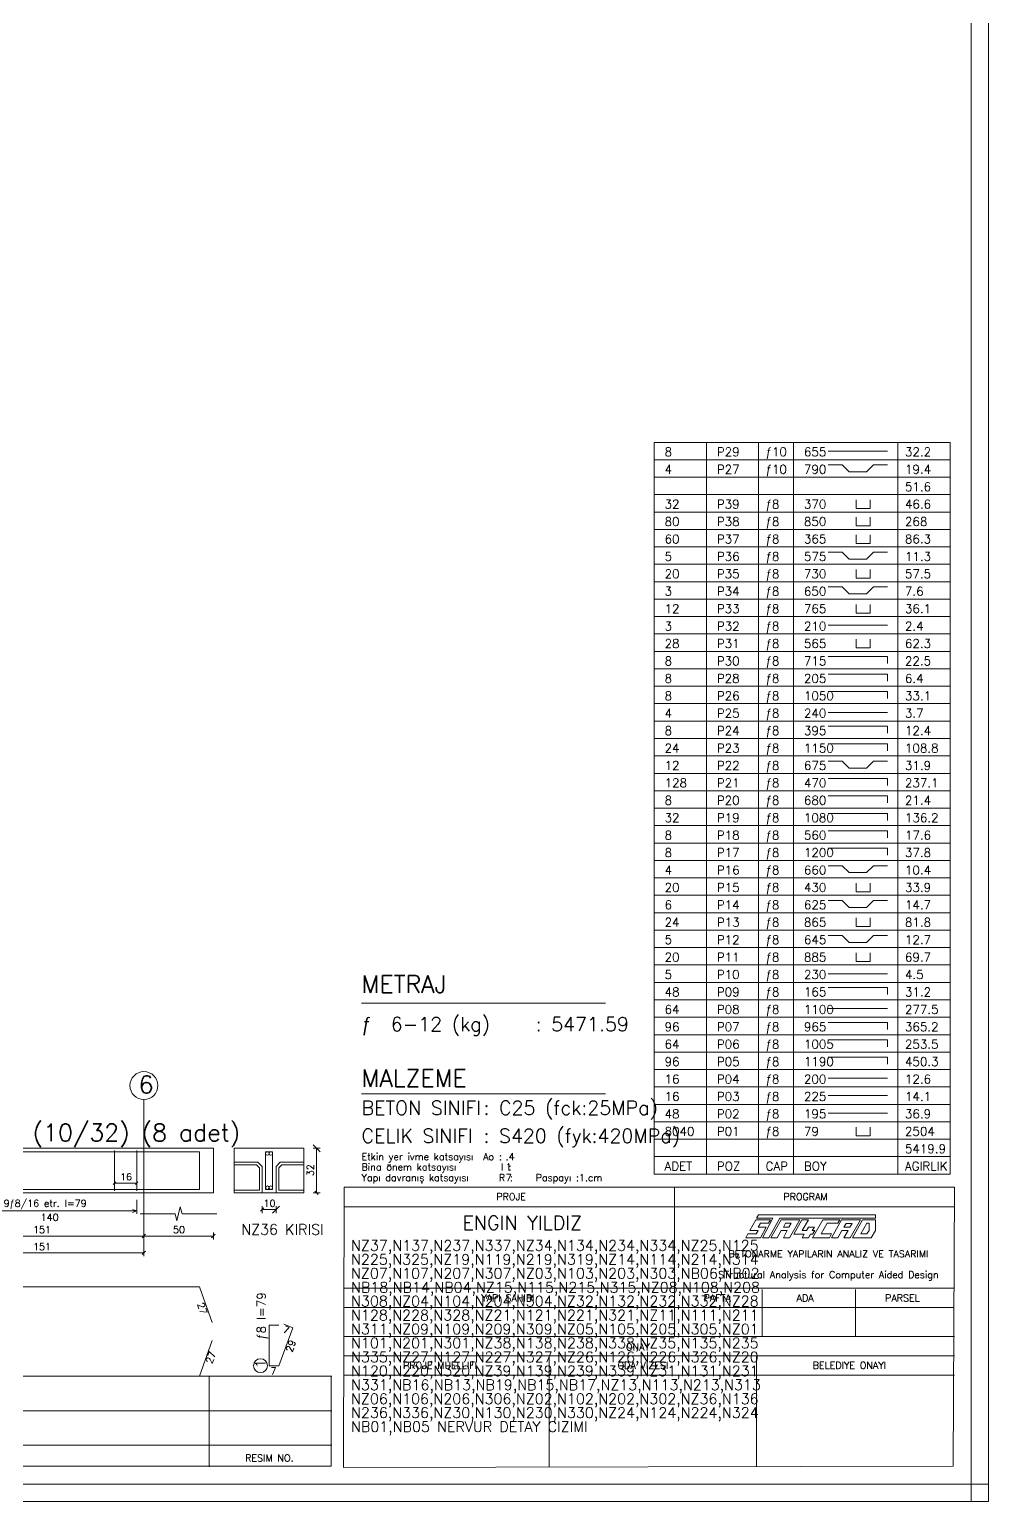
# Model space of a CAD drawing. Header units: inches. Extents: x -1.11 to 0.08, y 2.98 to 3.82.
# Drawn here: x -0.1929 to 0.0825, y 2.9812 to 3.4037 of the extents above; entities that cross this region are included whole.
import ezdxf

# ---------------------------------------------------------------- set-up
doc = ezdxf.new("R2010")
doc.units = ezdxf.units.IN
doc.header["$MEASUREMENT"] = 0
doc.linetypes.add('CENTER', pattern=[0.0065, 0.002, -0.001, 0.0005, -0.001, 0.002])
doc.linetypes.add('HIDDEN', pattern=[0.006, 0.002, -0.002, 0.002])
for name, color, linetype, lineweight in [('DONATI', 84, 'Continuous', 0), ('OLCU', 1, 'Continuous', 0), ('PENC2', 1, 'Continuous', 0), ('PENC3', 5, 'Continuous', 0), ('PENC4', 84, 'Continuous', 0), ('PEND2', 1, 'CENTER', 0), ('PENH3', 2, 'HIDDEN', 0)]:
    doc.layers.add(name, color=color, linetype=linetype, lineweight=lineweight)
doc.styles.add('RomanSTA', font='RomanSTA')

msp = doc.modelspace()

# ---------------------------------------------------------------- linework, layer by layer
at = {"layer": 'DONATI', "linetype": 'Continuous'}
for p, q in [((-0.46325, 3.08163), (-0.14405, 3.08163)), ((-0.14405, 3.08163), (-0.14405, 3.07083)), ((-0.14405, 3.07083), (-0.14405, 3.08163)), ((-0.46325, 3.07083), (-0.14405, 3.07083)), ((-0.46325, 3.04283), (-0.14405, 3.04283)), ((-0.14405, 3.04283), (-0.14045, 3.03263)), ((-0.12405, 3.03183), (-0.12405, 3.02023)), ((-0.12405, 3.03183), (-0.12125, 3.03183)), ((-0.12125, 3.02023), (-0.11725, 3.03113)), ((-0.11988, 3.03213), (-0.11725, 3.03113)), ((-0.14405, 3.01723), (-0.14045, 3.02743)), ((-0.46325, 3.01723), (-0.14405, 3.01723)), ((-0.12125, 3.02023), (-0.12405, 3.02023))]:
    msp.add_line(p, q, dxfattribs=at)
at = {"layer": 'OLCU', "linetype": 'Continuous'}
for p, q in [((-0.1688, 3.07223), (-0.1681, 3.07303)), ((-0.16845, 3.07163), (-0.16845, 3.07363)), ((-0.16845, 3.07263), (-0.16205, 3.07263)), ((-0.1624, 3.07223), (-0.1617, 3.07303)), ((-0.16205, 3.07163), (-0.16205, 3.07363))]:
    msp.add_line(p, q, dxfattribs=at)
at = {"layer": 'PENC2', "linetype": 'Continuous'}
for p, q in [((0.03647, 3.28273), (0.05347, 3.28273)), ((0.03647, 3.27873), (0.04047, 3.27873)), ((0.04047, 3.27873), (0.04247, 3.27673)), ((0.04747, 3.27673), (0.04947, 3.27873)), ((0.04947, 3.27873), (0.05347, 3.27873)), ((0.04247, 3.27673), (0.04747, 3.27673)), ((0.04447, 3.26873), (0.04447, 3.26623)), ((0.04447, 3.26623), (0.04847, 3.26623)), ((0.04847, 3.26873), (0.04847, 3.26623)), ((0.04447, 3.26373), (0.04447, 3.26123)), ((0.04847, 3.26373), (0.04847, 3.26123)), ((0.04447, 3.26123), (0.04847, 3.26123)), ((0.04447, 3.25873), (0.04447, 3.25623)), ((0.04847, 3.25873), (0.04847, 3.25623)), ((0.03647, 3.25373), (0.04047, 3.25373)), ((0.04047, 3.25373), (0.04247, 3.25173)), ((0.04447, 3.25623), (0.04847, 3.25623)), ((0.04747, 3.25173), (0.04947, 3.25373)), ((0.04947, 3.25373), (0.05347, 3.25373)), ((0.04247, 3.25173), (0.04747, 3.25173)), ((0.04447, 3.24873), (0.04447, 3.24623)), ((0.04447, 3.24623), (0.04847, 3.24623)), ((0.04847, 3.24873), (0.04847, 3.24623)), ((0.03647, 3.24373), (0.04047, 3.24373)), ((0.04047, 3.24373), (0.04247, 3.24173)), ((0.04247, 3.24173), (0.04747, 3.24173)), ((0.04747, 3.24173), (0.04947, 3.24373)), ((0.04947, 3.24373), (0.05347, 3.24373)), ((0.04447, 3.23873), (0.04447, 3.23623)), ((0.04847, 3.23873), (0.04847, 3.23623)), ((0.03647, 3.23273), (0.05347, 3.23273)), ((0.04447, 3.23623), (0.04847, 3.23623)), ((0.04447, 3.22873), (0.04447, 3.22623)), ((0.04847, 3.22873), (0.04847, 3.22623)), ((0.03647, 3.22373), (0.05347, 3.22373)), ((0.04447, 3.22623), (0.04847, 3.22623)), ((0.05347, 3.22373), (0.05347, 3.22173)), ((0.03647, 3.21873), (0.05347, 3.21873)), ((0.05347, 3.21873), (0.05347, 3.21673)), ((0.03647, 3.21373), (0.05347, 3.21373)), ((0.05347, 3.21373), (0.05347, 3.21173)), ((0.03647, 3.20773), (0.05347, 3.20773)), ((0.03647, 3.20373), (0.05347, 3.20373)), ((0.05347, 3.20373), (0.05347, 3.20173)), ((0.03647, 3.19873), (0.05347, 3.19873)), ((0.05347, 3.19873), (0.05347, 3.19673)), ((0.03647, 3.19373), (0.04047, 3.19373)), ((0.04047, 3.19373), (0.04247, 3.19173)), ((0.04247, 3.19173), (0.04747, 3.19173)), ((0.04747, 3.19173), (0.04947, 3.19373)), ((0.04947, 3.19373), (0.05347, 3.19373)), ((0.03647, 3.18873), (0.05347, 3.18873)), ((0.05347, 3.18873), (0.05347, 3.18673)), ((0.03647, 3.18373), (0.05347, 3.18373)), ((0.05347, 3.18373), (0.05347, 3.18173)), ((0.03647, 3.17873), (0.05347, 3.17873)), ((0.05347, 3.17873), (0.05347, 3.17673)), ((0.03647, 3.17373), (0.05347, 3.17373)), ((0.05347, 3.17373), (0.05347, 3.17173)), ((0.03647, 3.16873), (0.05347, 3.16873)), ((0.05347, 3.16873), (0.05347, 3.16673)), ((0.03647, 3.16373), (0.04047, 3.16373)), ((0.04047, 3.16373), (0.04247, 3.16173)), ((0.04247, 3.16173), (0.04747, 3.16173)), ((0.04747, 3.16173), (0.04947, 3.16373)), ((0.04947, 3.16373), (0.05347, 3.16373)), ((0.04447, 3.15873), (0.04447, 3.15623)), ((0.04447, 3.15623), (0.04847, 3.15623)), ((0.04847, 3.15873), (0.04847, 3.15623)), ((0.03647, 3.15373), (0.04047, 3.15373)), ((0.04047, 3.15373), (0.04247, 3.15173)), ((0.04747, 3.15173), (0.04947, 3.15373)), ((0.04947, 3.15373), (0.05347, 3.15373)), ((0.04247, 3.15173), (0.04747, 3.15173)), ((0.04447, 3.14873), (0.04447, 3.14623)), ((0.04847, 3.14873), (0.04847, 3.14623)), ((0.03647, 3.14373), (0.04047, 3.14373)), ((0.04047, 3.14373), (0.04247, 3.14173)), ((0.04447, 3.14623), (0.04847, 3.14623)), ((0.04747, 3.14173), (0.04947, 3.14373)), ((0.04947, 3.14373), (0.05347, 3.14373)), ((0.04247, 3.14173), (0.04747, 3.14173)), ((0.04447, 3.13873), (0.04447, 3.13623)), ((0.04447, 3.13623), (0.04847, 3.13623)), ((0.04847, 3.13873), (0.04847, 3.13623)), ((0.03647, 3.13273), (0.05347, 3.13273)), ((0.03647, 3.12873), (0.05347, 3.12873)), ((0.05347, 3.12873), (0.05347, 3.12673)), ((0.03647, 3.12273), (0.05347, 3.12273)), ((0.03647, 3.11873), (0.05347, 3.11873)), ((0.05347, 3.11873), (0.05347, 3.11673)), ((0.03647, 3.11373), (0.05347, 3.11373)), ((0.05347, 3.11373), (0.05347, 3.11173)), ((0.03647, 3.10873), (0.05347, 3.10873)), ((0.05347, 3.10873), (0.05347, 3.10673)), ((0.03647, 3.10273), (0.05347, 3.10273)), ((0.03647, 3.09773), (0.05347, 3.09773)), ((0.03647, 3.09273), (0.05347, 3.09273)), ((0.04447, 3.08873), (0.04447, 3.08623)), ((0.04847, 3.08873), (0.04847, 3.08623)), ((0.04447, 3.08623), (0.04847, 3.08623)), ((-0.10945, 3.08163), (-0.11145, 3.08363)), ((-0.11145, 3.08263), (-0.10945, 3.08263)), ((-0.11045, 3.06983), (-0.11045, 3.08263)), ((-0.13405, 3.07863), (-0.12725, 3.07863)), ((-0.13405, 3.07783), (-0.12765, 3.07783)), ((-0.12765, 3.07783), (-0.12685, 3.07703)), ((-0.12725, 3.07863), (-0.12605, 3.07743)), ((-0.12685, 3.07703), (-0.12685, 3.07063)), ((-0.12605, 3.07743), (-0.12605, 3.06983)), ((-0.12085, 3.07863), (-0.12205, 3.07743)), ((-0.12205, 3.07743), (-0.12205, 3.06983)), ((-0.12045, 3.07783), (-0.12125, 3.07703)), ((-0.12125, 3.07703), (-0.12125, 3.07063)), ((-0.12085, 3.07863), (-0.11405, 3.07863)), ((-0.11405, 3.07783), (-0.12045, 3.07783)), ((-0.16205, 3.06783), (-0.16205, 3.06383)), ((-0.12685, 3.07063), (-0.13405, 3.07063)), ((-0.13405, 3.06983), (-0.12605, 3.06983)), ((-0.12205, 3.06983), (-0.11405, 3.06983)), ((-0.12125, 3.07063), (-0.11405, 3.07063)), ((-0.11145, 3.06983), (-0.10945, 3.06983)), ((-0.11095, 3.07033), (-0.10995, 3.06933)), ((-0.21837, 3.06463), (-0.16205, 3.06463)), ((-0.16205, 3.06463), (-0.16325, 3.06503)), ((-0.16205, 3.06463), (-0.16325, 3.06423)), ((-0.16105, 3.06383), (-0.15105, 3.06383)), ((-0.15105, 3.06383), (-0.15055, 3.06183)), ((-0.15055, 3.06183), (-0.15005, 3.06383)), ((-0.15005, 3.06383), (-0.14955, 3.06583)), ((-0.14955, 3.06583), (-0.14905, 3.06383)), ((-0.14905, 3.06383), (-0.13905, 3.06383)), ((-0.12555, 3.06553), (-0.12655, 3.06453)), ((-0.12605, 3.06603), (-0.12605, 3.06403)), ((-0.12605, 3.06503), (-0.12205, 3.06503)), ((-0.12305, 3.06403), (-0.12105, 3.06603)), ((-0.12205, 3.06403), (-0.12205, 3.06603)), ((-0.22037, 3.05743), (-0.16005, 3.05743)), ((-0.15951, 3.05793), (-0.16051, 3.05693)), ((-0.16001, 3.05843), (-0.16001, 3.05643)), ((-0.16001, 3.05743), (-0.14005, 3.05743)), ((-0.14055, 3.05693), (-0.13955, 3.05793)), ((-0.14005, 3.05843), (-0.14005, 3.05643)), ((-0.22041, 3.05263), (-0.16001, 3.05263)), ((-0.16051, 3.05213), (-0.15951, 3.05313)), ((-0.16001, 3.05363), (-0.16001, 3.05163))]:
    msp.add_line(p, q, dxfattribs=at)
at = {"layer": 'PENC2'}
msp.add_circle((-0.12655, 3.02023), 0.002, dxfattribs=at)
at = {"layer": 'PENC3', "linetype": 'Continuous'}
for p, q in [((0.07747, 2.98123), (0.07747, 3.82193)), ((0.08247, 2.98123), (0.08247, 3.82193)), ((-0.01353, 3.28523), (0.07147, 3.28523)), ((-0.01353, 3.07523), (-0.01353, 3.28523)), ((0.00147, 3.07523), (0.00147, 3.28523)), ((0.01647, 3.07523), (0.01647, 3.28523)), ((0.02647, 3.07523), (0.02647, 3.28523)), ((0.05647, 3.07523), (0.05647, 3.28523)), ((0.07147, 3.07523), (0.07147, 3.28523)), ((-0.01353, 3.28023), (0.07147, 3.28023)), ((-0.01353, 3.27523), (0.07147, 3.27523)), ((-0.01353, 3.27023), (0.07147, 3.27023)), ((-0.01353, 3.26523), (0.07147, 3.26523)), ((-0.01353, 3.26023), (0.07147, 3.26023)), ((-0.01353, 3.25523), (0.07147, 3.25523)), ((-0.01353, 3.25023), (0.07147, 3.25023)), ((-0.01353, 3.24523), (0.07147, 3.24523)), ((-0.01353, 3.24023), (0.07147, 3.24023)), ((-0.01353, 3.23523), (0.07147, 3.23523)), ((-0.01353, 3.23023), (0.07147, 3.23023)), ((-0.01353, 3.22523), (0.07147, 3.22523)), ((-0.01353, 3.22023), (0.07147, 3.22023)), ((-0.01353, 3.21523), (0.07147, 3.21523)), ((-0.01353, 3.21023), (0.07147, 3.21023)), ((-0.01353, 3.20523), (0.07147, 3.20523)), ((-0.01353, 3.20023), (0.07147, 3.20023)), ((-0.01353, 3.19523), (0.07147, 3.19523)), ((-0.01353, 3.19023), (0.07147, 3.19023)), ((-0.01353, 3.18523), (0.07147, 3.18523)), ((-0.01353, 3.18023), (0.07147, 3.18023)), ((-0.01353, 3.17523), (0.07147, 3.17523)), ((-0.01353, 3.17023), (0.07147, 3.17023)), ((-0.01353, 3.16523), (0.07147, 3.16523)), ((-0.01353, 3.16023), (0.07147, 3.16023)), ((-0.01353, 3.15523), (0.07147, 3.15523)), ((-0.01353, 3.15023), (0.07147, 3.15023)), ((-0.01353, 3.14523), (0.07147, 3.14523)), ((-0.01353, 3.14023), (0.07147, 3.14023)), ((-0.01353, 3.13523), (0.07147, 3.13523)), ((-0.01353, 3.13023), (0.07147, 3.13023)), ((-0.09753, 3.12423), (-0.02753, 3.12423)), ((-0.01353, 3.12523), (0.07147, 3.12523)), ((-0.01353, 3.12023), (0.07147, 3.12023)), ((-0.01353, 3.11523), (0.07147, 3.11523)), ((-0.01353, 3.11023), (0.07147, 3.11023)), ((-0.01353, 3.10523), (0.07147, 3.10523)), ((-0.09753, 3.09823), (-0.02753, 3.09823)), ((-0.01353, 3.10023), (0.07147, 3.10023)), ((-0.01353, 3.09523), (0.07147, 3.09523)), ((-0.01353, 3.09023), (0.07147, 3.09023)), ((-0.01353, 3.08523), (0.07147, 3.08523)), ((-0.22041, 3.08263), (-0.16001, 3.08263)), ((-0.16001, 3.08263), (-0.14005, 3.08263)), ((-0.14005, 3.08263), (-0.14005, 3.06983)), ((-0.13405, 3.08263), (-0.11405, 3.08263)), ((-0.01353, 3.08023), (0.07147, 3.08023)), ((-0.01353, 3.07523), (0.07147, 3.07523)), ((-0.22037, 3.06983), (-0.16005, 3.06983)), ((-0.16005, 3.06983), (-0.16001, 3.06983)), ((-0.16001, 3.06983), (-0.14005, 3.06983)), ((-0.12605, 3.06983), (-0.12205, 3.06983)), ((0.01747, 3.02883), (0.01747, 3.04213)), ((0.04427, 3.02883), (0.04427, 3.04213)), ((-0.04363, 2.99133), (-0.04363, 3.02283)), ((0.01587, 2.99133), (0.01587, 3.02283)), ((-0.25603, 3.01723), (-0.10603, 3.01723)), ((-0.25603, 3.00723), (-0.10603, 3.00723)), ((-1.10653, 2.98623), (0.08247, 2.98623)), ((-1.10653, 2.98123), (0.08247, 2.98123))]:
    msp.add_line(p, q, dxfattribs=at)
at = {"layer": 'PENC3'}
msp.add_circle((-0.16001, 3.10063), 0.004, dxfattribs=at)
at = {"layer": 'PENC4', "linetype": 'Continuous'}
for p, q in [((-0.16845, 3.08203), (-0.16845, 3.07043)), ((-0.16205, 3.08203), (-0.16205, 3.07043)), ((-0.12505, 3.08163), (-0.12305, 3.08163)), ((-0.12505, 3.07083), (-0.12505, 3.08163)), ((-0.12305, 3.08163), (-0.12305, 3.07083)), ((-0.12305, 3.07083), (-0.12505, 3.07083)), ((-0.10253, 3.07143), (-0.10273, 2.99103)), ((-0.10253, 3.07143), (0.07267, 3.07143)), ((-0.00773, 3.07123), (-0.00773, 3.02863)), ((0.07267, 3.07143), (0.07227, 2.99143)), ((-0.10253, 3.06583), (0.07267, 3.06583)), ((0.01587, 3.06253), (0.01647, 3.06353)), ((0.01647, 3.06353), (0.04997, 3.06353)), ((0.04997, 3.06353), (0.04997, 3.06253)), ((0.01397, 3.05903), (0.01567, 3.06213)), ((0.01637, 3.05903), (0.01397, 3.05903)), ((0.01567, 3.06213), (0.01987, 3.06213)), ((0.01577, 3.05803), (0.01637, 3.05903)), ((0.02057, 3.06253), (0.01587, 3.06253)), ((0.01697, 3.06113), (0.01637, 3.06003)), ((0.01637, 3.06003), (0.01867, 3.06003)), ((0.01927, 3.06113), (0.01697, 3.06113)), ((0.01867, 3.06003), (0.01697, 3.05693)), ((0.01757, 3.05693), (0.02057, 3.06253)), ((0.01987, 3.06213), (0.01927, 3.06113)), ((0.02257, 3.06253), (0.01937, 3.05693)), ((0.01997, 3.05693), (0.02297, 3.06213)), ((0.02297, 3.05903), (0.02177, 3.05693)), ((0.04997, 3.06253), (0.02257, 3.06253)), ((0.02297, 3.06213), (0.02827, 3.06213)), ((0.02467, 3.05903), (0.02297, 3.05903)), ((0.02417, 3.06113), (0.02357, 3.06003)), ((0.02357, 3.06003), (0.02517, 3.06003)), ((0.02357, 3.05693), (0.02467, 3.05903)), ((0.02577, 3.06113), (0.02417, 3.06113)), ((0.02517, 3.06003), (0.02577, 3.06113)), ((0.02827, 3.06213), (0.02537, 3.05693)), ((0.02657, 3.05793), (0.02887, 3.06213)), ((0.02887, 3.06213), (0.03077, 3.06213)), ((0.03077, 3.06213), (0.02897, 3.05903)), ((0.02897, 3.05903), (0.03017, 3.05903)), ((0.03017, 3.05903), (0.03077, 3.06003)), ((0.03077, 3.06003), (0.03247, 3.06003)), ((0.03247, 3.06003), (0.03187, 3.05903)), ((0.03187, 3.05903), (0.03257, 3.05903)), ((0.03197, 3.05693), (0.03487, 3.06213)), ((0.03257, 3.05903), (0.03197, 3.05793)), ((0.03617, 3.06113), (0.03437, 3.05803)), ((0.03487, 3.06213), (0.03977, 3.06213)), ((0.03917, 3.06113), (0.03617, 3.06113)), ((0.03737, 3.05693), (0.04027, 3.06213)), ((0.03977, 3.06213), (0.03917, 3.06113)), ((0.04037, 3.05903), (0.03917, 3.05693)), ((0.04027, 3.06213), (0.04567, 3.06213)), ((0.04217, 3.05903), (0.04037, 3.05903)), ((0.04157, 3.06103), (0.04097, 3.06003)), ((0.04097, 3.06003), (0.04267, 3.06003)), ((0.04097, 3.05693), (0.04217, 3.05903)), ((0.04327, 3.06103), (0.04157, 3.06103)), ((0.04267, 3.06003), (0.04327, 3.06103)), ((0.04567, 3.06213), (0.04277, 3.05693)), ((0.04337, 3.05693), (0.04627, 3.06213)), ((0.04757, 3.06113), (0.04577, 3.05803)), ((0.04627, 3.06213), (0.04997, 3.06213)), ((0.04817, 3.06113), (0.04757, 3.06113)), ((0.04757, 3.05803), (0.04817, 3.05903)), ((0.04817, 3.05903), (0.04817, 3.06113)), ((0.04997, 3.05903), (0.04877, 3.05693)), ((0.04997, 3.06213), (0.04997, 3.05903)), ((0.01277, 3.05693), (0.01337, 3.05803)), ((0.01697, 3.05693), (0.01277, 3.05693)), ((0.01337, 3.05803), (0.01577, 3.05803)), ((0.01937, 3.05693), (0.01757, 3.05693)), ((0.02177, 3.05693), (0.01997, 3.05693)), ((0.02537, 3.05693), (0.02357, 3.05693)), ((0.02957, 3.05793), (0.02657, 3.05793)), ((0.02897, 3.05693), (0.02957, 3.05793)), ((0.03077, 3.05693), (0.02897, 3.05693)), ((0.03137, 3.05793), (0.03077, 3.05693)), ((0.03197, 3.05793), (0.03137, 3.05793)), ((0.03677, 3.05693), (0.03197, 3.05693)), ((0.03437, 3.05803), (0.03737, 3.05803)), ((0.03737, 3.05803), (0.03677, 3.05693)), ((0.03917, 3.05693), (0.03737, 3.05693)), ((0.04277, 3.05693), (0.04097, 3.05693)), ((0.04877, 3.05693), (0.04337, 3.05693)), ((0.04577, 3.05803), (0.04757, 3.05803)), ((-0.10253, 3.04243), (0.07247, 3.04243)), ((-0.10253, 3.03693), (0.07247, 3.03693)), ((-0.10253, 3.02863), (0.07267, 3.02863)), ((-0.10253, 3.02303), (0.07267, 3.02303)), ((-0.14123, 3.01723), (-0.14123, 2.99123)), ((-0.10623, 2.99143), (-0.10623, 3.01723)), ((-0.10253, 3.01753), (0.07267, 3.01753)), ((-0.25603, 2.99743), (-0.10603, 2.99743)), ((-0.25583, 2.99143), (-0.10623, 2.99143)), ((-0.10273, 2.99103), (0.07227, 2.99143))]:
    msp.add_line(p, q, dxfattribs=at)
at = {"layer": 'PENC4'}
for centre in [(-0.12455, 3.08113), (-0.12355, 3.08113), (-0.12455, 3.07133), (-0.12355, 3.07133)]:
    msp.add_circle(centre, 0.0005, dxfattribs=at)
at = {"layer": 'PEND2', "linetype": 'CENTER'}
msp.add_line((-0.16001, 3.09663), (-0.16001, 3.05183), dxfattribs=at)
at = {"layer": 'PENH3', "linetype": 'HIDDEN'}
for p, q in [((-0.16005, 3.08263), (-0.16005, 3.06983)), ((-0.13405, 3.08263), (-0.13405, 3.06983)), ((-0.11405, 3.08263), (-0.11405, 3.06983))]:
    msp.add_line(p, q, dxfattribs=at)

# ---------------------------------------------------------------- texts
at = {"layer": 'PENC2', "style": 'RomanSTA'}
for s, p in [(' 140', (-0.19101, 3.06183)), ('7', (-0.12365, 3.01773))]:
    msp.add_text(s, height=0.002, dxfattribs=at).set_placement(p)
for s, rotation, p in [('27', 289.4751, (-0.14474, 3.03793)), ('7', 339.8333, (-0.12033, 3.02983)), ('29', 69.8297, (-0.11748, 3.02393)), ('27', 70.5298, (-0.14045, 3.02063))]:
    msp.add_text(s, height=0.002, rotation=rotation, dxfattribs=at).set_placement(p)
at = {"layer": 'PENC3', "style": 'RomanSTA'}
for s, height, p in [('8', 0.0025, (-0.01053, 3.28123)), ('P29', 0.0025, (0.00447, 3.28123)), ('ƒ10', 0.0025, (0.01847, 3.28123)), ('655', 0.0025, (0.02947, 3.28123)), ('32.2', 0.0025, (0.05847, 3.28123)), ('4', 0.0025, (-0.01053, 3.27623)), ('P27', 0.0025, (0.00447, 3.27623)), ('ƒ10', 0.0025, (0.01847, 3.27623)), ('790', 0.0025, (0.02947, 3.27623)), ('19.4', 0.0025, (0.05847, 3.27623)), ('51.6', 0.0025, (0.05847, 3.27123)), ('32', 0.0025, (-0.01053, 3.26623)), ('P39', 0.0025, (0.00447, 3.26623)), ('ƒ8', 0.0025, (0.01847, 3.26623)), ('370', 0.0025, (0.02947, 3.26623)), ('46.6', 0.0025, (0.05847, 3.26623)), ('80', 0.0025, (-0.01053, 3.26123)), ('P38', 0.0025, (0.00447, 3.26123)), ('ƒ8', 0.0025, (0.01847, 3.26123)), ('850', 0.0025, (0.02947, 3.26123)), ('268', 0.0025, (0.05847, 3.26123)), ('60', 0.0025, (-0.01053, 3.25623)), ('P37', 0.0025, (0.00447, 3.25623)), ('ƒ8', 0.0025, (0.01847, 3.25623)), ('365', 0.0025, (0.02947, 3.25623)), ('86.3', 0.0025, (0.05847, 3.25623)), ('5', 0.0025, (-0.01053, 3.25123)), ('P36', 0.0025, (0.00447, 3.25123)), ('ƒ8', 0.0025, (0.01847, 3.25123)), ('575', 0.0025, (0.02947, 3.25123)), ('11.3', 0.0025, (0.05847, 3.25123)), ('20', 0.0025, (-0.01053, 3.24623)), ('P35', 0.0025, (0.00447, 3.24623)), ('ƒ8', 0.0025, (0.01847, 3.24623)), ('730', 0.0025, (0.02947, 3.24623)), ('57.5', 0.0025, (0.05847, 3.24623)), ('3', 0.0025, (-0.01053, 3.24123)), ('P34', 0.0025, (0.00447, 3.24123)), ('ƒ8', 0.0025, (0.01847, 3.24123)), ('650', 0.0025, (0.02947, 3.24123)), ('7.6', 0.0025, (0.05847, 3.24123)), ('12', 0.0025, (-0.01053, 3.23623)), ('P33', 0.0025, (0.00447, 3.23623)), ('ƒ8', 0.0025, (0.01847, 3.23623)), ('765', 0.0025, (0.02947, 3.23623)), ('36.1', 0.0025, (0.05847, 3.23623)), ('3', 0.0025, (-0.01053, 3.23123)), ('P32', 0.0025, (0.00447, 3.23123)), ('ƒ8', 0.0025, (0.01847, 3.23123)), ('210', 0.0025, (0.02947, 3.23123)), ('2.4', 0.0025, (0.05847, 3.23123)), ('28', 0.0025, (-0.01053, 3.22623)), ('P31', 0.0025, (0.00447, 3.22623)), ('ƒ8', 0.0025, (0.01847, 3.22623)), ('565', 0.0025, (0.02947, 3.22623)), ('62.3', 0.0025, (0.05847, 3.22623)), ('8', 0.0025, (-0.01053, 3.22123)), ('P30', 0.0025, (0.00447, 3.22123)), ('ƒ8', 0.0025, (0.01847, 3.22123)), ('715', 0.0025, (0.02947, 3.22123)), ('22.5', 0.0025, (0.05847, 3.22123)), ('8', 0.0025, (-0.01053, 3.21623)), ('P28', 0.0025, (0.00447, 3.21623)), ('ƒ8', 0.0025, (0.01847, 3.21623)), ('205', 0.0025, (0.02947, 3.21623)), ('6.4', 0.0025, (0.05847, 3.21623)), ('8', 0.0025, (-0.01053, 3.21123)), ('P26', 0.0025, (0.00447, 3.21123)), ('ƒ8', 0.0025, (0.01847, 3.21123)), ('1050', 0.0025, (0.02947, 3.21123)), ('33.1', 0.0025, (0.05847, 3.21123)), ('4', 0.0025, (-0.01053, 3.20623)), ('P25', 0.0025, (0.00447, 3.20623)), ('ƒ8', 0.0025, (0.01847, 3.20623)), ('240', 0.0025, (0.02947, 3.20623)), ('3.7', 0.0025, (0.05847, 3.20623)), ('8', 0.0025, (-0.01053, 3.20123)), ('P24', 0.0025, (0.00447, 3.20123)), ('ƒ8', 0.0025, (0.01847, 3.20123)), ('395', 0.0025, (0.02947, 3.20123)), ('12.4', 0.0025, (0.05847, 3.20123)), ('24', 0.0025, (-0.01053, 3.19623)), ('P23', 0.0025, (0.00447, 3.19623)), ('ƒ8', 0.0025, (0.01847, 3.19623)), ('1150', 0.0025, (0.02947, 3.19623)), ('108.8', 0.0025, (0.05847, 3.19623)), ('12', 0.0025, (-0.01053, 3.19123)), ('P22', 0.0025, (0.00447, 3.19123)), ('ƒ8', 0.0025, (0.01847, 3.19123)), ('675', 0.0025, (0.02947, 3.19123)), ('31.9', 0.0025, (0.05847, 3.19123)), ('128', 0.0025, (-0.01053, 3.18623)), ('P21', 0.0025, (0.00447, 3.18623)), ('ƒ8', 0.0025, (0.01847, 3.18623)), ('470', 0.0025, (0.02947, 3.18623)), ('237.1', 0.0025, (0.05847, 3.18623)), ('8', 0.0025, (-0.01053, 3.18123)), ('P20', 0.0025, (0.00447, 3.18123)), ('ƒ8', 0.0025, (0.01847, 3.18123)), ('680', 0.0025, (0.02947, 3.18123)), ('21.4', 0.0025, (0.05847, 3.18123)), ('32', 0.0025, (-0.01053, 3.17623)), ('P19', 0.0025, (0.00447, 3.17623)), ('ƒ8', 0.0025, (0.01847, 3.17623)), ('1080', 0.0025, (0.02947, 3.17623)), ('136.2', 0.0025, (0.05847, 3.17623)), ('8', 0.0025, (-0.01053, 3.17123)), ('P18', 0.0025, (0.00447, 3.17123)), ('ƒ8', 0.0025, (0.01847, 3.17123)), ('560', 0.0025, (0.02947, 3.17123)), ('17.6', 0.0025, (0.05847, 3.17123)), ('ƒ8', 0.0025, (0.01847, 3.16623)), ('8', 0.0025, (-0.01053, 3.16623)), ('P17', 0.0025, (0.00447, 3.16623)), ('1200', 0.0025, (0.02947, 3.16623)), ('37.8', 0.0025, (0.05847, 3.16623)), ('4', 0.0025, (-0.01053, 3.16123)), ('P16', 0.0025, (0.00447, 3.16123)), ('ƒ8', 0.0025, (0.01847, 3.16123)), ('660', 0.0025, (0.02947, 3.16123)), ('10.4', 0.0025, (0.05847, 3.16123)), ('20', 0.0025, (-0.01053, 3.15623)), ('P15', 0.0025, (0.00447, 3.15623)), ('ƒ8', 0.0025, (0.01847, 3.15623)), ('430', 0.0025, (0.02947, 3.15623)), ('33.9', 0.0025, (0.05847, 3.15623)), ('6', 0.0025, (-0.01053, 3.15123)), ('P14', 0.0025, (0.00447, 3.15123)), ('ƒ8', 0.0025, (0.01847, 3.15123)), ('625', 0.0025, (0.02947, 3.15123)), ('14.7', 0.0025, (0.05847, 3.15123)), ('24', 0.0025, (-0.01053, 3.14623)), ('P13', 0.0025, (0.00447, 3.14623)), ('ƒ8', 0.0025, (0.01847, 3.14623)), ('865', 0.0025, (0.02947, 3.14623)), ('81.8', 0.0025, (0.05847, 3.14623)), ('5', 0.0025, (-0.01053, 3.14123)), ('P12', 0.0025, (0.00447, 3.14123)), ('ƒ8', 0.0025, (0.01847, 3.14123)), ('645', 0.0025, (0.02947, 3.14123)), ('12.7', 0.0025, (0.05847, 3.14123)), ('20', 0.0025, (-0.01053, 3.13623)), ('P11', 0.0025, (0.00447, 3.13623)), ('ƒ8', 0.0025, (0.01847, 3.13623)), ('885', 0.0025, (0.02947, 3.13623)), ('69.7', 0.0025, (0.05847, 3.13623)), ('5', 0.0025, (-0.01053, 3.13123)), ('P10', 0.0025, (0.00447, 3.13123)), ('ƒ8', 0.0025, (0.01847, 3.13123)), ('230', 0.0025, (0.02947, 3.13123)), ('4.5', 0.0025, (0.05847, 3.13123)), ('48', 0.0025, (-0.01053, 3.12623)), ('P09', 0.0025, (0.00447, 3.12623)), ('ƒ8', 0.0025, (0.01847, 3.12623)), ('165', 0.0025, (0.02947, 3.12623)), ('31.2', 0.0025, (0.05847, 3.12623)), ('64', 0.0025, (-0.01053, 3.12123)), ('P08', 0.0025, (0.00447, 3.12123)), ('ƒ8', 0.0025, (0.01847, 3.12123)), ('1100', 0.0025, (0.02947, 3.12123)), ('277.5', 0.0025, (0.05847, 3.12123)), ('96', 0.0025, (-0.01053, 3.11623)), ('P07', 0.0025, (0.00447, 3.11623)), ('ƒ8', 0.0025, (0.01847, 3.11623)), ('965', 0.0025, (0.02947, 3.11623)), ('365.2', 0.0025, (0.05847, 3.11623)), ('64', 0.0025, (-0.01053, 3.11123)), ('P06', 0.0025, (0.00447, 3.11123)), ('ƒ8', 0.0025, (0.01847, 3.11123)), ('1005', 0.0025, (0.02947, 3.11123)), ('253.5', 0.0025, (0.05847, 3.11123)), ('96', 0.0025, (-0.01053, 3.10623)), ('P05', 0.0025, (0.00447, 3.10623)), ('ƒ8', 0.0025, (0.01847, 3.10623)), ('1190', 0.0025, (0.02947, 3.10623)), ('450.3', 0.0025, (0.05847, 3.10623)), ('16', 0.0025, (-0.01053, 3.10123)), ('P04', 0.0025, (0.00447, 3.10123)), ('ƒ8', 0.0025, (0.01847, 3.10123)), ('200', 0.0025, (0.02947, 3.10123)), ('12.6', 0.0025, (0.05847, 3.10123)), ('16', 0.0025, (-0.01053, 3.09623)), ('P03', 0.0025, (0.00447, 3.09623)), ('ƒ8', 0.0025, (0.01847, 3.09623)), ('225', 0.0025, (0.02947, 3.09623)), ('14.1', 0.0025, (0.05847, 3.09623)), ('BETON SINIFI', 0.004, (-0.09753, 3.09223)), ('48', 0.0025, (-0.01053, 3.09123)), ('P02', 0.0025, (0.00447, 3.09123)), ('ƒ8', 0.0025, (0.01847, 3.09123)), ('195', 0.0025, (0.02947, 3.09123)), ('36.9', 0.0025, (0.05847, 3.09123)), ('8040', 0.0025, (-0.01053, 3.08623)), ('P01', 0.0025, (0.00447, 3.08623)), ('ƒ8', 0.0025, (0.01847, 3.08623)), ('79', 0.0025, (0.02947, 3.08623)), ('2504', 0.0025, (0.05847, 3.08623)), ('CELIK SINIFI', 0.004, (-0.09753, 3.08423)), ('Etkin yer ivme katsayısı  Ao :', 0.002, (-0.09753, 3.07923)), (' .4', 0.002, (-0.05753, 3.07923)), ('5419.9', 0.0025, (0.05847, 3.08123)), ('Bina önem katsayısı       I :', 0.002, (-0.09753, 3.07623)), (' 1', 0.002, (-0.05753, 3.07623)), ('ADET', 0.0025, (-0.01053, 3.07623)), ('POZ', 0.0025, (0.00447, 3.07623)), ('CAP', 0.0025, (0.01847, 3.07623)), ('BOY', 0.0025, (0.02947, 3.07623)), ('AGIRLIK', 0.0025, (0.05847, 3.07623)), ('16', 0.002, (-0.16685, 3.07343)), ('Yapı davranış katsayısı    R :', 0.002, (-0.09753, 3.07323)), (' 7', 0.002, (-0.05753, 3.07323)), ('Paspayı :1.cm', 0.002, (-0.04753, 3.07323)), ('  9ƒ8/16 etr. l=79', 0.002, (-0.20301, 3.06583)), ('10', 0.002, (-0.12565, 3.06583)), ('PROJE', 0.002, (-0.05883, 3.06773)), ('PROGRAM', 0.002, (0.02357, 3.06773)), ('151', 0.002, (-0.19181, 3.05823)), ('50', 0.002, (-0.15163, 3.05823)), ('NZ36 KIRISI', 0.003, (-0.13205, 3.05783)), ('151', 0.002, (-0.19181, 3.05343)), ('NZ37,N137,N237,N337,NZ34,N134,N234,N334,NZ25,N125', 0.003, (-0.10053, 3.05323)), ('N225,N325,NZ19,N119,N219,N319,NZ14,N114,N214,N314', 0.003, (-0.10053, 3.04923)), ('BETONARME YAPILARIN ANALIZ VE TASARIMI', 0.002, (0.00777, 3.05133)), ('NZ07,N107,N207,N307,NZ03,N103,N203,N303,NB06,NB02', 0.003, (-0.10053, 3.04523)), ('STructural Analysis for Computer Aided Design', 0.002, (0.00487, 3.04533)), ('NB18,NB14,NB04,NZ15,N115,N215,N315,NZ08,N108,N208', 0.003, (-0.10053, 3.04123)), ('N308,NZ04,N104,N204,N304,NZ32,N132,N232,N332,NZ28', 0.003, (-0.10053, 3.03723)), ('YAPI SAHIBI', 0.002, (-0.06313, 3.03863)), ('PAFTA', 0.002, (0.00067, 3.03863)), ('ADA', 0.002, (0.02737, 3.03863)), ('PARSEL', 0.002, (0.05277, 3.03863)), ('N128,N228,N328,NZ21,N121,N221,N321,NZ11,N111,N211', 0.003, (-0.10053, 3.03323)), ('N311,NZ09,N109,N209,N309,NZ05,N105,N205,N305,NZ01', 0.003, (-0.10053, 3.02923)), ('N101,N201,N301,NZ38,N138,N238,N338,NZ35,N135,N235', 0.003, (-0.10053, 3.02523)), ('ONAY', 0.002, (-0.02163, 3.02463)), ('N335,NZ27,N127,N227,N327,NZ26,N126,N226,N326,NZ20', 0.003, (-0.10053, 3.02123)), ('PROJE MUELLIFI', 0.002, (-0.08563, 3.01933)), ('ODA VIZESI', 0.002, (-0.02403, 3.01933)), ('BELEDIYE ONAYI', 0.002, (0.03197, 3.01933)), ('N120,N220,N320,NZ39,N139,N239,N339,NZ31,N131,N231', 0.003, (-0.10053, 3.01723)), ('N331,NB16,NB13,NB19,NB15,NB17,NZ13,N113,N213,N313', 0.003, (-0.10053, 3.01323)), ('NZ06,N106,N206,N306,NZ02,N102,N202,N302,NZ36,N136', 0.003, (-0.10053, 3.00923)), ('N236,N336,NZ30,N130,N230,N330,NZ24,N124,N224,N324', 0.003, (-0.10053, 3.00523)), ('NB01,NB05 NERVUR DETAY CIZIMI', 0.003, (-0.10053, 3.00123)), ('RESIM NO.', 0.002, (-0.13093, 2.99273))]:
    msp.add_text(s, height=height, dxfattribs=at).set_placement(p)
for s, height, p in [('32', 0.002, (-0.11125, 3.07463)), ('    ƒ8 l=79', 0.0025, (-0.12505, 3.02023))]:
    msp.add_text(s, height=height, rotation=90.0012, dxfattribs=at).set_placement(p)
at = {"layer": 'PENC4', "style": 'RomanSTA'}
for s, height, p in [('METRAJ', 0.005, (-0.09753, 3.12723)), ('ƒ  6-12 (kg)', 0.004, (-0.09753, 3.11623)), (': 5471.59', 0.004, (-0.04753, 3.11623)), ('6', 0.005, (-0.16151, 3.09843)), ('MALZEME', 0.005, (-0.09753, 3.10023)), (': C25 (fck:25MPa)', 0.004, (-0.06253, 3.09223)), ('NZ24  (10/32) (8 adet)', 0.005, (-0.21637, 3.08463)), (': S420 (fyk:420MPa)', 0.004, (-0.06253, 3.08423)), ('ENGIN YILDIZ', 0.004, (-0.06853, 3.05923))]:
    msp.add_text(s, height=height, dxfattribs=at).set_placement(p)
msp.add_text('1', height=0.003, rotation=90.0012, dxfattribs=at).set_placement((-0.12505, 3.01953))

doc.saveas('drawing.dxf')
